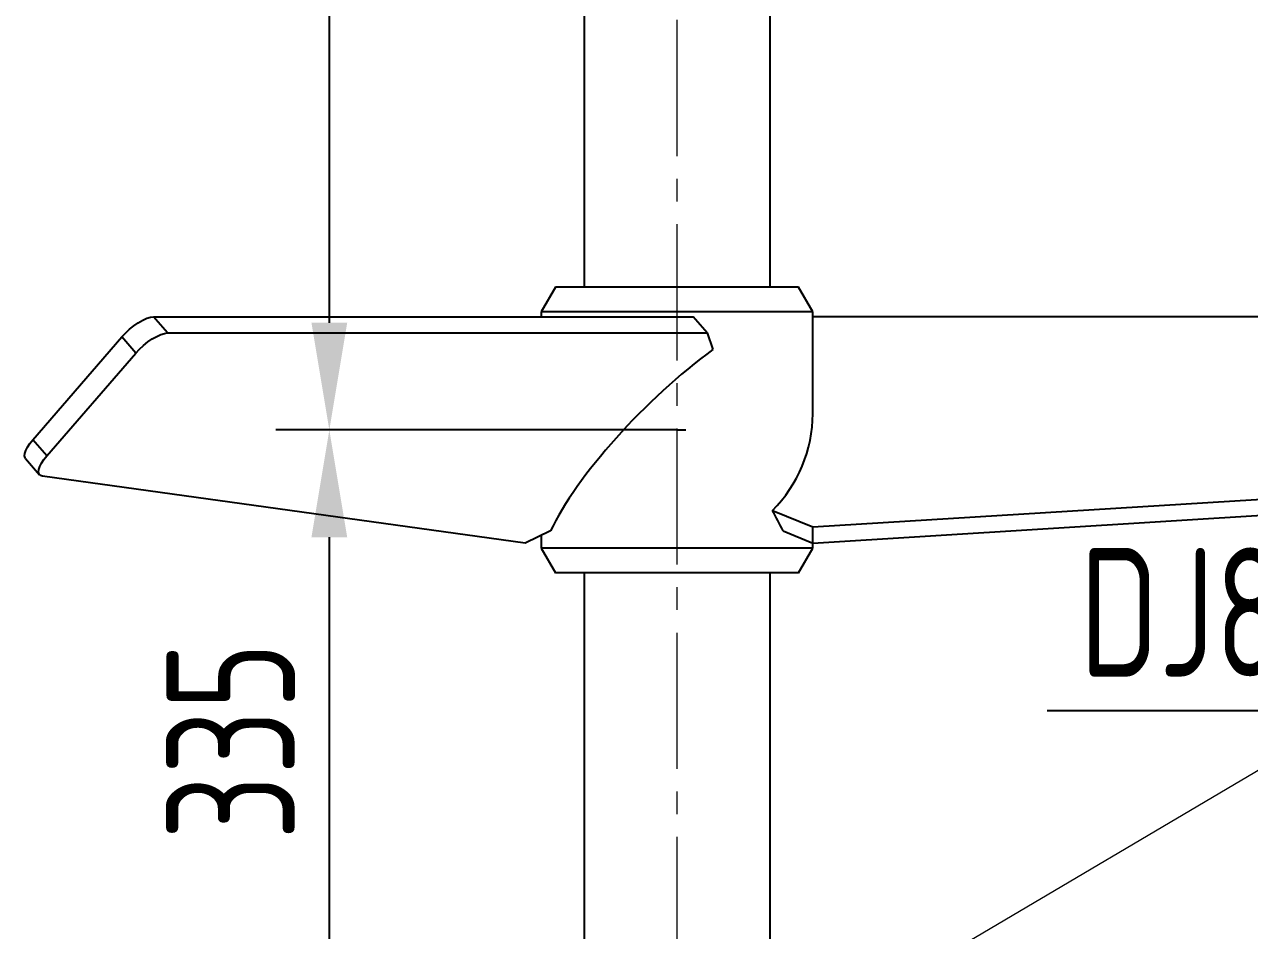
# Model space of a CAD drawing. Header units: inches. Extents: x -375 to 8535, y -477 to 12465.
# Drawn here: x 1595.9 to 2024.5, y 8618 to 8934.9 of the extents above; entities that cross this region are included whole.
import ezdxf

# ---------------------------------------------------------------- set-up
doc = ezdxf.new("R2010")
doc.units = ezdxf.units.IN
doc.header["$LTSCALE"] = 5
doc.linetypes.add('CENTER2', pattern=[28.575, 19.05, -3.175, 3.175, -3.175])
doc.layers.add('1轮廓实线层', color=7, linetype='Continuous')
doc.layers.add('图层1', color=1, linetype='CENTER2', lineweight=13)
doc.layers.add('图层4', color=3, linetype='Continuous', lineweight=13)
doc.styles.add('PC_TEXTSTYLE', font='isocp.shx', dxfattribs={"width": 0.8, "bigfont": 'hzfs.shx'})
doc.dimstyles.new('TH_GBDIM', dxfattribs={"dimscale": 15, "dimtxt": 3, "dimasz": 2.5, "dimexe": 1.25, "dimexo": 0, "dimgap": 0.8, "dimtad": 1, "dimdec": 0, "dimzin": 0, "dimdsep": 46, "dimtxsty": 'PC_TEXTSTYLE', "dimcen": 2.5, "dimclrd": 256, "dimclre": 256, "dimclrt": 3, "dimadec": 0, "dimazin": 0, "dimtfac": 0.714286, "dimtdec": 0, "dimtmove": 0, "dimatfit": 3, "dimfxl": 0, "dimtzin": 0, "dimlwd": -1, "dimlwe": -1, "dimarcsym": 0})

# ---------------------------------------------------------------- blocks, each defined once
blk = doc.blocks.new('*D1728')
at = {"layer": '1轮廓实线层', "color": 3}
for p, q in [((1824.2, 11560.72), (2945.1, 11560.72)), ((2926.35, 11523.22), (2926.35, 6264.8)), ((2687.2, 6227.3), (2945.1, 6227.3))]:
    blk.add_line(p, q, dxfattribs=at)
for points in [[(2932.6, 11523.22), (2920.1, 11523.22), (2926.35, 11560.72)], [(2920.1, 6264.8), (2932.6, 6264.8), (2926.35, 6227.3)]]:
    blk.add_solid(points, dxfattribs=at)
at = {"layer": 'Defpoints', "color": 0}
for p in [(1824.2, 11560.72), (2687.2, 6227.3), (2926.35, 6227.3)]:
    blk.add_point(p, dxfattribs=at)
at = {"layer": '1轮廓实线层', "color": 3, "insert": (2896.35, 8762.47), "char_height": 45, "attachment_point": 5, "rotation": 90, "style": 'PC_TEXTSTYLE'}
blk.add_mtext('～5335', dxfattribs=at)
blk = doc.blocks.new('*D1734')
at = {"layer": '1轮廓实线层', "color": 3}
for p, q in [((2259.03, 8788.35), (2259.03, 8676.08)), ((2221.53, 8694.83), (1953.7, 8694.83))]:
    blk.add_line(p, q, dxfattribs=at)
blk.add_solid([(2221.53, 8688.58), (2221.53, 8701.08), (2259.03, 8694.83)], dxfattribs=at)
at = {"layer": 'Defpoints', "color": 0}
for p in [(1596.3, 8802.42), (2259.03, 8788.35), (1596.3, 8694.83)]:
    blk.add_point(p, dxfattribs=at)
at = {"layer": '1轮廓实线层', "color": 3, "insert": (2023.32, 8729.33), "char_height": 45, "attachment_point": 5, "style": 'PC_TEXTSTYLE'}
blk.add_mtext('DJ870', dxfattribs=at)
blk = doc.blocks.new('_None')
blk = doc.blocks.new('*D1737')
at = {"layer": '1轮廓实线层', "color": 3}
for p, q in [((1824.2, 8793.07), (1683.83, 8793.07)), ((1702.58, 8755.57), (1702.58, 8495.57)), ((1824.2, 8458.07), (1683.83, 8458.07))]:
    blk.add_line(p, q, dxfattribs=at)
for points in [[(1708.83, 8755.57), (1696.33, 8755.57), (1702.58, 8793.07)], [(1696.33, 8495.57), (1708.83, 8495.57), (1702.58, 8458.07)]]:
    blk.add_solid(points, dxfattribs=at)
at = {"layer": 'Defpoints', "color": 0}
for p in [(1824.2, 8793.07), (1702.58, 8458.07), (1824.2, 8458.07)]:
    blk.add_point(p, dxfattribs=at)
at = {"layer": '1轮廓实线层', "color": 3, "insert": (1668.08, 8684.26), "char_height": 45, "attachment_point": 5, "rotation": 90, "style": 'PC_TEXTSTYLE'}
blk.add_mtext('335', dxfattribs=at)
blk = doc.blocks.new('*D1738')
at = {"layer": '1轮廓实线层', "color": 3}
for p, q in [((1824.2, 9518.07), (1683.83, 9518.07)), ((1702.58, 9480.57), (1702.58, 8830.57)), ((1824.2, 8793.07), (1683.83, 8793.07))]:
    blk.add_line(p, q, dxfattribs=at)
for points in [[(1708.83, 9480.57), (1696.33, 9480.57), (1702.58, 9518.07)], [(1696.33, 8830.57), (1708.83, 8830.57), (1702.58, 8793.07)]]:
    blk.add_solid(points, dxfattribs=at)
at = {"layer": 'Defpoints', "color": 0}
for p in [(1824.2, 9518.07), (1702.58, 8793.07), (1824.2, 8793.07)]:
    blk.add_point(p, dxfattribs=at)
at = {"layer": '1轮廓实线层', "color": 3, "insert": (1668.08, 9155.57), "char_height": 45, "attachment_point": 5, "rotation": 90, "style": 'PC_TEXTSTYLE'}
blk.add_mtext('725', dxfattribs=at)
blk = doc.blocks.new('870-2')
for p, q in [((-14204.57, 338.18), (-14209.57, 329.52)), ((-14204.57, 338.18), (-14209.57, 329.52)), ((-14204.57, 338.18), (-14209.57, 329.52)), ((-14140.82, 338.18), (-14204.57, 338.18)), ((-14119.57, 338.18), (-14204.57, 338.18)), ((-14119.57, 338.18), (-14140.82, 338.18)), ((-14114.57, 329.52), (-14119.57, 338.18)), ((-14114.57, 329.52), (-14119.57, 338.18)), ((-14114.57, 329.52), (-14119.57, 338.18)), ((-14340.27, 322.12), (-14345.17, 327.78)), ((-14345.17, 327.78), (-14156.42, 327.78)), ((-14209.57, 329.52), (-14209.57, 327.78)), ((-14209.57, 329.52), (-14209.57, 327.78)), ((-14209.57, 329.52), (-14209.57, 327.78)), ((-14138.32, 329.52), (-14209.57, 329.52)), ((-14114.57, 329.52), (-14209.57, 329.52)), ((-14151.52, 322.12), (-14156.42, 327.78)), ((-14114.57, 329.52), (-14138.32, 329.52)), ((-14114.57, 293.84), (-14114.57, 329.52)), ((-14114.57, 293.84), (-14114.57, 329.52)), ((-14114.57, 293.84), (-14114.57, 329.52)), ((-13737.07, 327.78), (-14114.57, 327.78)), ((-14340.27, 322.12), (-14151.52, 322.12)), ((-14151.52, 322.12), (-14149.45, 316.34)), ((-14387.43, 284.76), (-14356.3, 320.71)), ((-14351.4, 315.05), (-14356.3, 320.71)), ((-14382.53, 279.1), (-14351.4, 315.05)), ((-14382.53, 279.1), (-14387.43, 284.76)), ((-14389.99, 278.21), (-14385.09, 272.55)), ((-14114.57, 254.31), (-13736.19, 277.71)), ((-14215.15, 248.65), (-14384.06, 272.06)), ((-14114.57, 248.65), (-13736.19, 272.06)), ((-14128.66, 260.06), (-14114.57, 254.31)), ((-14206.29, 252.89), (-14215.15, 248.65)), ((-14124.94, 252.89), (-14114.57, 248.65)), ((-14114.57, 248.65), (-14114.57, 254.31)), ((-14209.57, 251.32), (-14209.57, 246.84)), ((-14209.57, 251.32), (-14209.57, 246.84)), ((-14209.57, 251.32), (-14209.57, 246.84)), ((-14114.57, 246.84), (-14114.57, 248.65)), ((-14114.57, 246.84), (-14114.57, 248.65)), ((-14114.57, 246.84), (-14114.57, 248.65)), ((-14209.57, 246.84), (-14204.57, 238.18)), ((-14209.57, 246.84), (-14204.57, 238.18)), ((-14209.57, 246.84), (-14204.57, 238.18)), ((-14138.32, 246.84), (-14209.57, 246.84)), ((-14114.57, 246.84), (-14209.57, 246.84)), ((-14114.57, 246.84), (-14138.32, 246.84)), ((-14119.57, 238.18), (-14114.57, 246.84)), ((-14119.57, 238.18), (-14114.57, 246.84)), ((-14119.57, 238.18), (-14114.57, 246.84)), ((-14140.82, 238.18), (-14204.57, 238.18)), ((-14119.57, 238.18), (-14204.57, 238.18)), ((-14119.57, 238.18), (-14140.82, 238.18))]:
    blk.add_line(p, q)
at = {"flags": 128}
for points in [[(-14356.3, 320.71), (-14355.01, 322.08), (-14353.57, 323.41), (-14352.05, 324.63), (-14350.5, 325.71), (-14348.98, 326.58), (-14347.55, 327.24), (-14346.27, 327.64), (-14345.17, 327.78)], [(-14351.4, 315.05), (-14350.11, 316.43), (-14348.67, 317.75), (-14347.15, 318.98), (-14345.6, 320.05), (-14344.08, 320.93), (-14342.65, 321.58), (-14341.37, 321.98), (-14340.27, 322.12)], [(-14389.99, 278.21), (-14390.13, 278.42), (-14390.33, 279.1), (-14390.25, 279.98), (-14389.91, 281.02), (-14389.31, 282.2), (-14388.47, 283.45), (-14387.43, 284.76)], [(-14384.06, 272.06), (-14384.77, 272.29), (-14385.23, 272.76), (-14385.43, 273.44), (-14385.35, 274.32), (-14385.01, 275.37), (-14384.41, 276.54), (-14383.57, 277.8), (-14382.53, 279.1)]]:
    blk.add_lwpolyline(points, dxfattribs=at)
blk.add_arc((-14162.07, 293.84), 47.5, 314.6831, 0)
for centre, major_axis, ratio, start_param, end_param in [((-14162.07, 282.52), (45.88, 45.88), 0.267949, 1.040196, 2.506308), ((-14162.07, 253.56), (-39.43, 58.68), 0.451416, 4.406905, 4.524121)]:
    blk.add_ellipse(centre, major_axis=major_axis, ratio=ratio, start_param=start_param, end_param=end_param)

msp = doc.modelspace()

# ---------------------------------------------------------------- linework, layer by layer
for p, q in [((1791.7, 9468.07), (1791.7, 8843.07)), ((1856.7, 9468.07), (1856.7, 8843.07)), ((1791.7, 8743.07), (1791.7, 8498.07)), ((1856.7, 8743.07), (1856.7, 8498.07))]:
    msp.add_line(p, q)
at = {"layer": '1轮廓实线层'}
msp.add_line((1824.2, 8793.07), (1827.27, 8793.07), dxfattribs=at)
at = {"layer": '图层1', "ltscale": 0.5}
msp.add_line((1824.2, 11579.68), (1824.2, 8127.39), dxfattribs=at)
at = {"layer": '图层4'}
msp.add_line((1866.7, 8579.22), (3221.35, 9378.14), dxfattribs=at)

# ---------------------------------------------------------------- block references
msp.add_blockref('870-2', (15986.26, 8504.89))

# ---------------------------------------------------------------- dimensions: what is measured, and where the dimension line sits
at = {"layer": '1轮廓实线层'}
for base, p1, p2, angle, text, override, picture, middle in [((2926.35, 6227.3), (1824.2, 11560.72), (2687.2, 6227.3), 90, '～5335', {"dimtxt": 3, "dimgap": 0.5, "dimtad": 1, "dimjust": 0, "dimdec": 0, "dimlfac": 1, "dimtxsty": 'PC_TEXTSTYLE', "dimse1": 0, "dimse2": 0, "dimsd1": 0, "dimsd2": 0, "dimclrd": 3, "dimclre": 3}, '*D1728', (2926.35, 8762.47)), ((1596.3, 8694.83), (2259.03, 8788.35), (1596.3, 8802.42), 180, 'DJ870', {"dimblk2": 'None', "dimsah": 1, "dimse2": 1, "dimsd2": 1, "dimclrd": 3, "dimclre": 3, "dimtfac": 0.714286}, '*D1734', (2023.32, 8694.83)), ((1702.58, 8458.07), (1824.2, 8793.07), (1824.2, 8458.07), 90, '335', {"dimclrd": 3, "dimclre": 3, "dimtfac": 0.714286}, '*D1737', (1702.58, 8684.26))]:
    dim = msp.add_linear_dim(base=base, p1=p1, p2=p2, angle=angle, text=text, dimstyle='TH_GBDIM', override=override, dxfattribs=at)
    dim.commit()
    dim.dimension.update_dxf_attribs({"geometry": picture, "text_midpoint": middle, "dimtype": 160})
dim = msp.add_linear_dim(base=(1702.58, 8793.07), p1=(1824.2, 9518.07), p2=(1824.2, 8793.07), angle=90, text='725', dimstyle='TH_GBDIM', override={"dimclrd": 3, "dimclre": 3, "dimtfac": 0.714286}, dxfattribs=at)
dim.commit()
dim.dimension.update_dxf_attribs({"geometry": '*D1738', "text_midpoint": (1668.08, 9155.57)})

doc.saveas('drawing.dxf')
